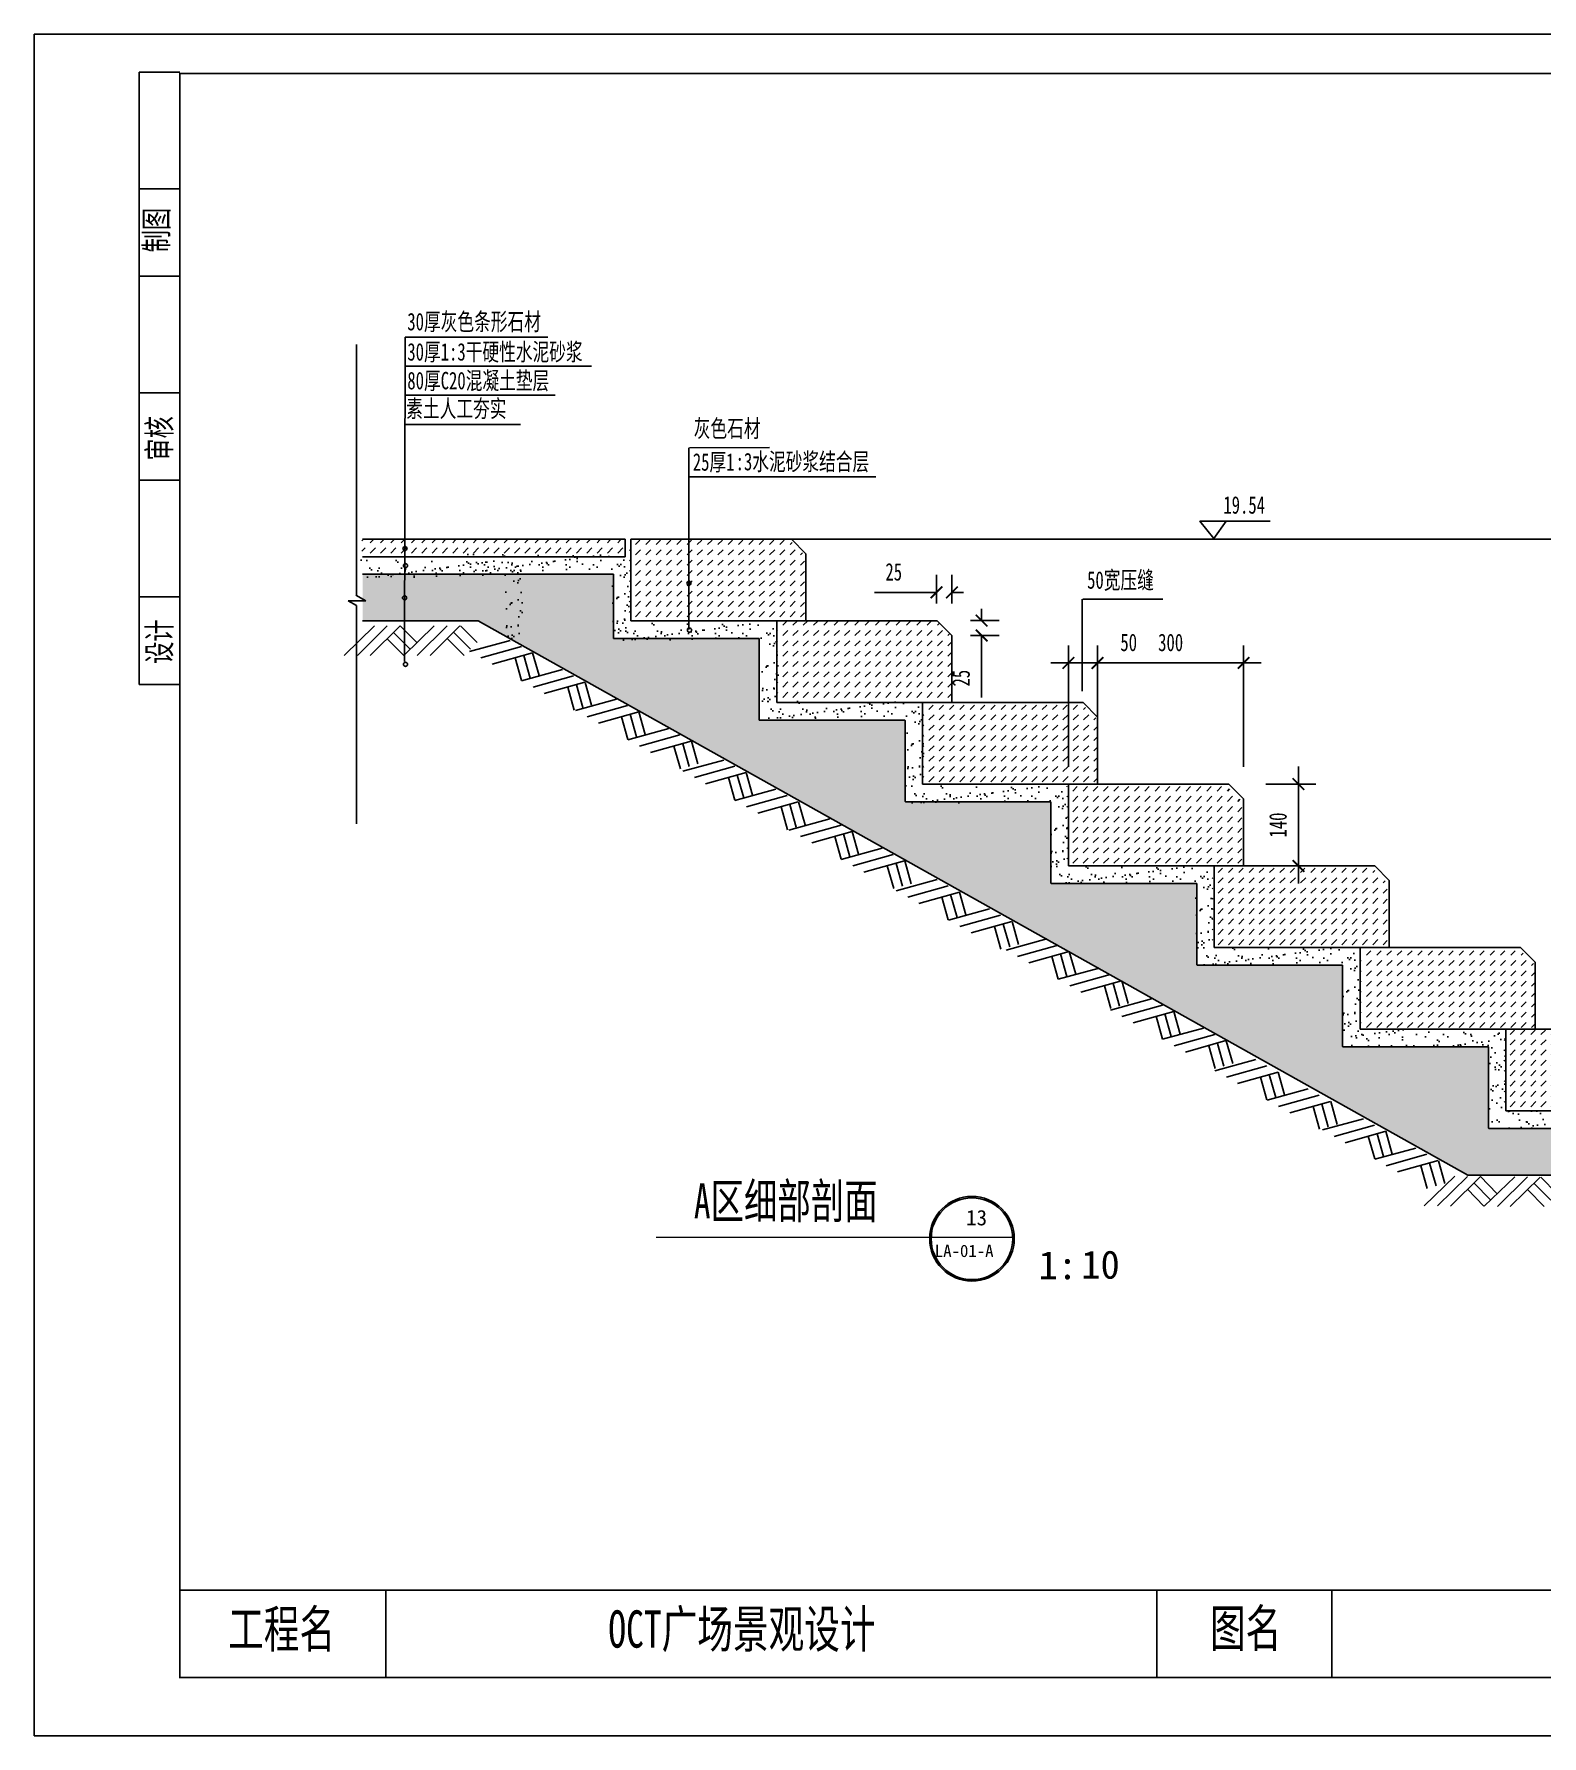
# Model space of a CAD drawing. Extents: x -2485 to 10115, y 1417 to 7253.
# Drawn here: x 1715 to 4300, y 4335 to 7253 of the extents above; entities that cross this region are included whole.
import ezdxf

# ---------------------------------------------------------------- set-up
doc = ezdxf.new("R2010")
doc.units = 0
doc.header["$MEASUREMENT"] = 0
doc.layers.get('0').update_dxf_attribs({"linetype": 'CONTINUOUS'})
doc.layers.get('DEFPOINTS').update_dxf_attribs({"linetype": 'CONTINUOUS'})
for name, color, linetype in [('LEVEL', 2, 'CONTINUOUS'), ('STAIR', 140, 'CONTINUOUS'), ('TEST', 41, 'CONTINUOUS'), ('TEXT', 41, 'CONTINUOUS'), ('TK', 1, 'CONTINUOUS')]:
    doc.layers.add(name, color=color, linetype=linetype)
doc.styles.add('HZ', font='simplex.shx', dxfattribs={"width": 0.7, "bigfont": 'hztxt.shx'})
doc.styles.add('STYLE1', font='SimSun.ttf', dxfattribs={"width": 0.7})
doc.styles.add('XREF1$0$STYLE3', font='SimSun.ttf', dxfattribs={"width": 0.7})
doc.dimstyles.new('STANDARD-1', dxfattribs={"dimscale": 0, "dimtxt": 450, "dimasz": 300, "dimexe": 300, "dimexo": 300, "dimgap": 200, "dimtad": 1, "dimdec": 0, "dimzin": 0, "dimtxsty": 'HZ', "dimcen": 300, "dimdle": 300, "dimclrd": 40, "dimclre": 40, "dimclrt": 41, "dimazin": 3, "dimtfac": 1, "dimtdec": 0, "dimtofl": 0, "dimtmove": 0, "dimatfit": 3, "dimtvp": 1.5, "dimtolj": 1, "dimtzin": 0})
pattern_1 = [(37.5, (2733.24, 6380.288), (-0.9449, 28.90236), [0, -22.8, 0, -25.5, 0, -24.375]), (7.5, (2733.24, 6380.288), (26.54665, 42.3322), [0, -12.3, 0, -20.55, 0, -7.875]), (327.5, (2714.79, 6380.288), (46.71213, 0.0849), [0, -7.5, 0, -27, 0, -35.25]), (317.5, (2714.79, 6380.288), (45.0919, 13.1651), [0, -3.75, 0, -17.7, 0, -20.25])]
pattern_2 = [(45, (2733.241, 6380.288), (2e-15, 17.67767), [12.5, -12.5])]

# ---------------------------------------------------------------- blocks, each defined once
blk = doc.blocks.new('DI')
at = {"layer": 'STAIR'}
for p, q in [((-51.9, -51), (0, 0)), ((-29.2, -51), (21.8, 0)), ((43.9, 0), (-7.2, -51)), ((73.4, -51), (124.4, 0)), ((146.5, 0), (95.4, -51)), ((21.8, -22.1), (50.4, -50.7)), ((32.8, -11.1), (61.4, -39.7)), ((72.5, -28.6), (43.9, 0)), ((50.6, -51), (102.6, 0)), ((125.2, -22.1), (153.8, -50.7)), ((136.2, -11.1), (164.8, -39.7)), ((175.8, -28.6), (147.2, 0))]:
    blk.add_line(p, q, dxfattribs=at)
blk = doc.blocks.new('_ARCHTICK')
at = {"color": 0, "linetype": 'BYBLOCK', "const_width": 0.15}
blk.add_lwpolyline([(-0.5, -0.5), (0.5, 0.5)], dxfattribs=at)
blk = doc.blocks.new('*D14')
at = {"layer": 'DEFPOINTS', "color": 0, "linetype": 'CONTINUOUS'}
for p in [(3290.2, 6246.9), (3290.2, 6221.5), (3339.4, 6221.5)]:
    blk.add_point(p, dxfattribs=at)
at = {"layer": 'TEXT', "color": 40, "linetype": 'CONTINUOUS'}
for p, q in [((3320.2, 6246.9), (3369.4, 6246.9)), ((3339.4, 6246.9), (3339.4, 6266.9)), ((3320.2, 6221.5), (3369.4, 6221.5)), ((3339.4, 6221.5), (3339.4, 6115))]:
    blk.add_line(p, q, dxfattribs=at)
at = {"layer": 'TEXT', "color": 40, "linetype": 'CONTINUOUS', "xscale": 20, "yscale": 20, "zscale": 20}
for p, rotation in [((3339.4, 6246.9), 270), ((3339.4, 6221.5), 90)]:
    blk.add_blockref('_ARCHTICK', p, dxfattribs=dict(at, rotation=rotation))
at = {"layer": 'TEXT', "color": 41, "linetype": 'CONTINUOUS', "insert": (3304.4, 6148.2), "char_height": 30, "attachment_point": 5, "rotation": 90, "style": 'XREF1$0$STYLE3'}
blk.add_mtext('\\A1;25', dxfattribs=at)
blk = doc.blocks.new('*D15')
at = {"layer": 'DEFPOINTS', "color": 0, "linetype": 'CONTINUOUS'}
for p in [(3262.1, 6295.3), (3262.1, 6246.5), (3288.6, 6246.5)]:
    blk.add_point(p, dxfattribs=at)
at = {"layer": 'TEXT', "color": 40, "linetype": 'CONTINUOUS'}
for p, q in [((3262.1, 6276.5), (3262.1, 6325.3)), ((3288.6, 6276.5), (3288.6, 6325.3)), ((3262.1, 6295.3), (3155.6, 6295.3)), ((3288.6, 6295.3), (3308.6, 6295.3))]:
    blk.add_line(p, q, dxfattribs=at)
at = {"layer": 'TEXT', "color": 40, "linetype": 'CONTINUOUS', "xscale": 20, "yscale": 20, "zscale": 20}
blk.add_blockref('_ARCHTICK', (3262.1, 6295.3), dxfattribs=at)
at = {"layer": 'TEXT', "color": 40, "linetype": 'CONTINUOUS', "xscale": 20, "yscale": 20, "zscale": 20, "rotation": 180}
blk.add_blockref('_ARCHTICK', (3288.6, 6295.3), dxfattribs=at)
at = {"layer": 'TEXT', "color": 41, "linetype": 'CONTINUOUS', "insert": (3188.8, 6330.3), "char_height": 30, "attachment_point": 5, "style": 'XREF1$0$STYLE3'}
blk.add_mtext('\\A1;25', dxfattribs=at)
blk = doc.blocks.new('*D16')
at = {"layer": 'DEFPOINTS', "color": 0, "linetype": 'CONTINUOUS'}
for p in [(3538.3, 6174.3), (3488.3, 5966.4), (3538.3, 5966.4)]:
    blk.add_point(p, dxfattribs=at)
at = {"layer": 'TEXT', "color": 40, "linetype": 'CONTINUOUS'}
for p, q in [((3488.3, 5996.4), (3488.3, 6204.3)), ((3538.3, 5996.4), (3538.3, 6204.3)), ((3458.3, 6174.3), (3538.3, 6174.3)), ((3538.3, 6174.3), (3624.9, 6174.3))]:
    blk.add_line(p, q, dxfattribs=at)
at = {"layer": 'TEXT', "color": 40, "linetype": 'CONTINUOUS', "xscale": 20, "yscale": 20, "zscale": 20, "rotation": 180}
blk.add_blockref('_ARCHTICK', (3488.3, 6174.3), dxfattribs=at)
at = {"layer": 'TEXT', "color": 40, "linetype": 'CONTINUOUS', "xscale": 20, "yscale": 20, "zscale": 20}
blk.add_blockref('_ARCHTICK', (3538.3, 6174.3), dxfattribs=at)
at = {"layer": 'TEXT', "color": 41, "linetype": 'CONTINUOUS', "insert": (3591.6, 6209.3), "char_height": 30, "attachment_point": 5, "style": 'XREF1$0$STYLE3'}
blk.add_mtext('\\A1;50', dxfattribs=at)
blk = doc.blocks.new('*D17')
at = {"layer": 'DEFPOINTS', "color": 0, "linetype": 'CONTINUOUS'}
for p in [(3788.6, 6174.3), (3538.3, 5966.4), (3788.6, 5966.2)]:
    blk.add_point(p, dxfattribs=at)
at = {"layer": 'TEXT', "color": 40, "linetype": 'CONTINUOUS'}
for p, q in [((3538.3, 5996.4), (3538.3, 6204.3)), ((3788.6, 5996.2), (3788.6, 6204.3)), ((3508.3, 6174.3), (3818.6, 6174.3))]:
    blk.add_line(p, q, dxfattribs=at)
at = {"layer": 'TEXT', "color": 40, "linetype": 'CONTINUOUS', "xscale": 20, "yscale": 20, "zscale": 20, "rotation": 180}
blk.add_blockref('_ARCHTICK', (3538.3, 6174.3), dxfattribs=at)
at = {"layer": 'TEXT', "color": 40, "linetype": 'CONTINUOUS', "xscale": 20, "yscale": 20, "zscale": 20}
blk.add_blockref('_ARCHTICK', (3788.6, 6174.3), dxfattribs=at)
at = {"layer": 'TEXT', "color": 41, "linetype": 'CONTINUOUS', "insert": (3663.5, 6209.3), "char_height": 30, "attachment_point": 5, "style": 'XREF1$0$STYLE3'}
blk.add_mtext('\\A1;300', dxfattribs=at)
blk = doc.blocks.new('*D18')
at = {"layer": 'DEFPOINTS', "color": 0, "linetype": 'CONTINUOUS'}
for p in [(3796.5, 5966.5), (3796.5, 5826.3), (3882.6, 5826.3)]:
    blk.add_point(p, dxfattribs=at)
at = {"layer": 'TEXT', "color": 40, "linetype": 'CONTINUOUS'}
for p, q in [((3882.6, 5996.5), (3882.6, 5796.3)), ((3826.5, 5966.5), (3912.6, 5966.5)), ((3826.5, 5826.3), (3912.6, 5826.3))]:
    blk.add_line(p, q, dxfattribs=at)
at = {"layer": 'TEXT', "color": 40, "linetype": 'CONTINUOUS', "xscale": 20, "yscale": 20, "zscale": 20}
for p, rotation in [((3882.6, 5966.5), 90), ((3882.6, 5826.3), 270)]:
    blk.add_blockref('_ARCHTICK', p, dxfattribs=dict(at, rotation=rotation))
at = {"layer": 'TEXT', "color": 41, "linetype": 'CONTINUOUS', "insert": (3847.6, 5896.4), "char_height": 30, "attachment_point": 5, "rotation": 90, "style": 'XREF1$0$STYLE3'}
blk.add_mtext('\\A1;140', dxfattribs=at)

msp = doc.modelspace()

# ---------------------------------------------------------------- hatches: boundary and pattern name
at = {"layer": 'STAIR'}
h = msp.add_hatch(dxfattribs=at)
h.set_pattern_fill('DASH', color=256, scale=100, angle=45, style=0)
h.set_pattern_definition(pattern_2)
h.paths.add_polyline_path([(2277, 6385.3), (2730.1, 6385.3), (2730.1, 6358), (2277, 6358)])
h = msp.add_hatch(dxfattribs=at)
h.set_pattern_fill('AR-SAND', color=256, scale=15, style=0)
h.set_pattern_definition([(37.5, (1481.418, 7054.62), (-0.9449, 28.90236), [0, -22.8, 0, -25.5, 0, -24.375]), (7.5, (1481.418, 7054.62), (26.54665, 42.3322), [0, -12.3, 0, -20.55, 0, -7.875]), (327.5, (1462.968, 7054.62), (46.71213, 0.0849), [0, -7.5, 0, -27, 0, -35.25]), (317.5, (1462.968, 7054.62), (45.0919, 13.1651), [0, -3.75, 0, -17.7, 0, -20.25])])
h.paths.add_polyline_path([(2736.5, 6360.8), (2456.5, 6360.8), (2456.5, 6331.3), (2457, 6330.8), (2706, 6330.8), (2706.5, 6330.3), (2706.5, 6220.8), (2736.5, 6220.8)])
h = msp.add_hatch(dxfattribs=at)
h.set_pattern_fill('DASH', color=256, scale=100, angle=45, style=0)
h.set_pattern_definition([(45, (2480.845, 6518.584), (2e-15, 17.67767), [12.5, -12.5])])
h.paths.add_polyline_path([(3035.9, 6359.7), (3010.9, 6384.7), (2785.9, 6384.7), (2735.9, 6384.7), (2735.9, 6244.7), (3035.9, 6244.7)])
h = msp.add_hatch(dxfattribs=at)
h.set_pattern_fill('AR-SAND', color=256, scale=15, style=0)
h.set_pattern_definition([(37.5, (1298.743, 7044.56), (-0.9449, 28.90236), [0, -22.8, 0, -25.5, 0, -24.375]), (7.5, (1298.743, 7044.56), (26.54665, 42.3322), [0, -12.3, 0, -20.55, 0, -7.875]), (327.5, (1280.293, 7044.56), (46.71213, 0.0849), [0, -7.5, 0, -27, 0, -35.25]), (317.5, (1280.293, 7044.56), (45.0919, 13.1651), [0, -3.75, 0, -17.7, 0, -20.25])])
h.paths.add_polyline_path([(2553.8, 6350.7), (2273.8, 6350.7), (2273.8, 6321.2), (2274.3, 6320.7), (2523.3, 6320.7), (2523.8, 6320.2), (2523.8, 6210.7), (2553.8, 6210.7)])
h = msp.add_hatch(dxfattribs=at)
h.set_pattern_fill('AR-CONC', color=256, scale=10, style=0)
h.set_pattern_definition([(50, (2733.24, 6380.29), (71.726, -6.2752), [7.5, -82.5]), (355, (2733.24, 6380.29), (-13.8751, 75.2192), [6, -66]), (100.4514, (2739.22, 6379.765), (57.851, 68.944), [6.374, -70.1142]), (46.184, (2733.24, 6400.29), (106.724, -16.552), [11.25, -123.75]), (96.6356, (2742.13, 6398.91), (93.4663, 97.412), [9.561, -105.1713]), (351.184, (2733.24, 6400.29), (93.466, 97.412), [9, -99]), (21, (2743.24, 6395.29), (59.6907, -40.2619), [7.5, -82.5]), (326, (2743.24, 6395.29), (24.3315, 72.515), [6, -66]), (71.4514, (2748.215, 6391.93), (84.0223, 32.253), [6.374, -70.1142]), (37.5, (2733.24, 6380.288), (1.216, 33.2894), [0, -65.2, 0, -67, 0, -66.25]), (7.5, (2733.24, 6380.288), (26.30695, 39.4412), [0, -38.2, 0, -63.7, 0, -25.25]), (327.5, (2710.94, 6380.288), (53.38224, -2.2555), [0, -25, 0, -78, 0, -103.5]), (317.5, (2700.94, 6380.29), (58.3186, 10.0105), [0, -32.5, 0, -51.8, 0, -73.5])])
h.paths.add_polyline_path([(4173.1, 5296.4), (4538.3, 5296.4), (4538.3, 5376.4), (4208.3, 5376.4), (4208.3, 5515.9), (4207.8, 5516.4), (3958.3, 5516.4), (3958.3, 5655.9), (3957.8, 5656.4), (3708.3, 5656.4), (3708.3, 5795.9), (3707.8, 5796.4), (3458.3, 5796.4), (3458.3, 5935.9), (3457.8, 5936.4), (3208.3, 5936.4), (3208.3, 6075.9), (3207.8, 6076.4), (2958.3, 6076.4), (2958.3, 6216.4), (2708.3, 6216.4), (2708.3, 6246.4), (2708.3, 6326.4), (2278.3, 6326.4), (2278.3, 6246.4), (2476.1, 6246.4)])
h = msp.add_hatch(dxfattribs=at)
h.set_pattern_fill('DASH', color=256, scale=100, angle=45, style=0)
h.set_pattern_definition(pattern_2)
h.paths.add_polyline_path([(3038.3, 6246.4), (2988.3, 6246.4), (2988.3, 6106.4), (3288.3, 6106.4), (3288.3, 6221.4), (3263.3, 6246.4)])
h = msp.add_hatch(dxfattribs=at)
h.set_pattern_fill('AR-SAND', color=256, scale=15, style=0)
h.set_pattern_definition([(37.5, (1737.45, 6936.77), (-0.9449, 28.90236), [0, -22.8, 0, -25.5, 0, -24.375]), (7.5, (1737.45, 6936.77), (26.54665, 42.3322), [0, -12.3, 0, -20.55, 0, -7.875]), (327.5, (1719, 6936.77), (46.71213, 0.0849), [0, -7.5, 0, -27, 0, -35.25]), (317.5, (1719, 6936.77), (45.0919, 13.1651), [0, -3.75, 0, -17.7, 0, -20.25])])
h.paths.add_polyline_path([(2992.6, 6242.9), (2712.6, 6242.9), (2712.6, 6213.4), (2713.1, 6212.9), (2962.1, 6212.9), (2962.6, 6212.4), (2962.6, 6102.9), (2992.6, 6102.9)])
h = msp.add_hatch(dxfattribs=at)
h.set_pattern_fill('AR-SAND', color=256, scale=15, style=0)
h.set_pattern_definition([(37.5, (1986.719, 6802.825), (-0.9449, 28.90236), [0, -22.8, 0, -25.5, 0, -24.375]), (7.5, (1986.72, 6802.825), (26.54665, 42.3322), [0, -12.3, 0, -20.55, 0, -7.875]), (327.5, (1968.269, 6802.825), (46.71213, 0.0849), [0, -7.5, 0, -27, 0, -35.25]), (317.5, (1968.27, 6802.825), (45.0919, 13.1651), [0, -3.75, 0, -17.7, 0, -20.25])])
h.paths.add_polyline_path([(3241.8, 6109), (2961.8, 6109), (2961.8, 6079.5), (2962.3, 6079), (3211.3, 6079), (3211.8, 6078.5), (3211.8, 5969), (3241.8, 5969)])
h = msp.add_hatch(dxfattribs=at)
h.set_pattern_fill('DASH', color=256, scale=100, angle=45, style=0)
h.set_pattern_definition([(45, (2983.828, 6235.664), (2e-15, 17.67767), [12.5, -12.5])])
h.paths.add_polyline_path([(3538.9, 6076.8), (3513.9, 6101.8), (3288.9, 6101.8), (3238.9, 6101.8), (3238.9, 5961.8), (3538.9, 5961.8)])
h = msp.add_hatch(dxfattribs=at)
h.set_pattern_fill('AR-SAND', color=256, scale=15, style=0)
h.set_pattern_definition([(37.5, (2232.683, 6657.667), (-0.9449, 28.90236), [0, -22.8, 0, -25.5, 0, -24.375]), (7.5, (2232.683, 6657.667), (26.54665, 42.3322), [0, -12.3, 0, -20.55, 0, -7.875]), (327.5, (2214.233, 6657.667), (46.71213, 0.0849), [0, -7.5, 0, -27, 0, -35.25]), (317.5, (2214.233, 6657.667), (45.0919, 13.1651), [0, -3.75, 0, -17.7, 0, -20.25])])
h.paths.add_polyline_path([(3487.8, 5963.8), (3207.8, 5963.8), (3207.8, 5934.3), (3208.3, 5933.8), (3457.3, 5933.8), (3457.8, 5933.3), (3457.8, 5823.8), (3487.8, 5823.8)])
h = msp.add_hatch(dxfattribs=at)
h.set_pattern_fill('DASH', color=256, scale=100, angle=45, style=0)
h.set_pattern_definition([(45, (3230.429, 6096.016), (2e-15, 17.67767), [12.5, -12.5])])
h.paths.add_polyline_path([(3785.5, 5937.2), (3760.5, 5962.2), (3535.5, 5962.2), (3485.5, 5962.2), (3485.5, 5822.2), (3785.5, 5822.2)])
h = msp.add_hatch(dxfattribs=at)
h.set_pattern_fill('AR-SAND', color=256, scale=15, style=0)
h.set_pattern_definition([(37.5, (2481.524, 6519.696), (-0.9449, 28.90236), [0, -22.8, 0, -25.5, 0, -24.375]), (7.5, (2481.524, 6519.696), (26.54665, 42.3322), [0, -12.3, 0, -20.55, 0, -7.875]), (327.5, (2463.074, 6519.696), (46.71213, 0.0849), [0, -7.5, 0, -27, 0, -35.25]), (317.5, (2463.074, 6519.696), (45.0919, 13.1651), [0, -3.75, 0, -17.7, 0, -20.25])])
h.paths.add_polyline_path([(3736.6, 5825.8), (3456.6, 5825.8), (3456.6, 5796.3), (3457.1, 5795.8), (3706.1, 5795.8), (3706.6, 5795.3), (3706.6, 5685.8), (3736.6, 5685.8)])
h = msp.add_hatch(dxfattribs=at)
h.set_pattern_fill('DASH', color=256, scale=100, angle=45, style=0)
h.set_pattern_definition([(45, (3479.655, 5956.368), (2e-15, 17.67767), [12.5, -12.5])])
h.paths.add_polyline_path([(4034.8, 5797.5), (4009.8, 5822.5), (3784.8, 5822.5), (3734.8, 5822.5), (3734.8, 5682.5), (4034.8, 5682.5)])
h = msp.add_hatch(dxfattribs=at)
h.set_pattern_fill('AR-SAND', color=256, scale=15, style=0)
h.set_pattern_definition(pattern_1)
h.paths.add_polyline_path([(3988.3, 5686.4), (3708.3, 5686.4), (3708.3, 5656.9), (3708.8, 5656.4), (3957.8, 5656.4), (3958.3, 5655.9), (3958.3, 5546.4), (3988.3, 5546.4)])
h = msp.add_hatch(dxfattribs=at)
h.set_pattern_fill('DASH', color=256, scale=100, angle=45, style=0)
h.set_pattern_definition([(45, (3733.86, 5814.456), (2e-15, 17.67767), [12.5, -12.5])])
h.paths.add_polyline_path([(4289, 5655.6), (4264, 5680.6), (4039, 5680.6), (3989, 5680.6), (3989, 5540.6), (4289, 5540.6)])
h = msp.add_hatch(dxfattribs=at)
h.set_pattern_fill('AR-SAND', color=256, scale=15, style=0)
h.set_pattern_definition(pattern_1)
h.paths.add_polyline_path([(4238.3, 5546.4), (3958.3, 5546.4), (3958.3, 5516.9), (3958.8, 5516.4), (4208.3, 5516.4), (4208.3, 5406.4), (4238.3, 5406.4)])
h.paths.add_polyline_path([(4538.3, 5406.4), (4208.3, 5406.4), (4208.3, 5376.9), (4208.8, 5376.4), (4538.3, 5376.4)])
h = msp.add_hatch(dxfattribs=at)
h.set_pattern_fill('DASH', color=256, scale=100, angle=45, style=0)
h.set_pattern_definition([(45, (3980.193, 5678.692), (2e-15, 17.67767), [12.5, -12.5])])
h.paths.add_polyline_path([(4535.3, 5519.8), (4510.3, 5544.8), (4285.3, 5544.8), (4235.3, 5544.8), (4235.3, 5404.8), (4535.3, 5404.8)])
at = {"layer": 'TEXT', "linetype": 'CONTINUOUS'}
h = msp.add_hatch(color=256, dxfattribs=at)
edge = h.paths.add_edge_path()
edge.add_arc((3322.9, 5187.2), 72.5, 0, 360)
edge = h.paths.add_edge_path(flags=16)
edge.add_arc((3322.9, 5187.2), 70, 0, 360)

# ---------------------------------------------------------------- linework, layer by layer
at = {"color": 40, "linetype": 'BYBLOCK'}
msp.add_line((3758.6, 6417.3), (3834, 6417.3), dxfattribs=at)
for p, q in [((2728.3, 6386.4), (2728.3, 6356.4)), ((2738.3, 6386.4), (3013.3, 6386.4)), ((2738.3, 6386.4), (2738.3, 6246.4)), ((3038.3, 6361.4), (3038.3, 6246.4)), ((2476.1, 6246.4), (2278.3, 6246.4)), ((2738.3, 6246.4), (3038.3, 6246.4)), ((2988.3, 6246.4), (2988.3, 6106.4)), ((3263.3, 6246.4), (3038.3, 6246.4)), ((2988.3, 6106.4), (3288.3, 6106.4)), ((3738.3, 5686.4), (4038.3, 5686.4))]:
    msp.add_line(p, q)
msp.add_lwpolyline([(3758.6, 6417.3), (3713.8, 6417.3), (3737.3, 6387.5)], close=True, dxfattribs=at)
at = {"layer": 'LEVEL'}
for p, q in [((2728.3, 6386.4), (2278.3, 6386.4)), ((2728.3, 6386.4), (2728.3, 6356.4)), ((3013.3, 6386.4), (2738.3, 6386.4)), ((2738.3, 6386.4), (2738.3, 6246.4)), ((3013.3, 6386.4), (3038.3, 6361.4)), ((3013.3, 6386.4), (4538.3, 6386.4)), ((3038.3, 6361.4), (3013.3, 6386.4)), ((3038.3, 6246.4), (3038.3, 6361.4)), ((2728.3, 6356.4), (2278.3, 6356.4)), ((2708.3, 6326.4), (2278.3, 6326.4)), ((2708.3, 6326.4), (2708.3, 6246.4)), ((2278.3, 6246.4), (2476.1, 6246.4)), ((2476.1, 6246.4), (4173.1, 5296.4)), ((2708.3, 6246.4), (2708.3, 6216.4)), ((2738.3, 6246.4), (3038.3, 6246.4)), ((3038.3, 6246.4), (2988.3, 6246.4)), ((2988.3, 6246.4), (2988.3, 6106.4)), ((3263.3, 6246.4), (3038.3, 6246.4)), ((3263.3, 6246.4), (3288.3, 6221.4)), ((3288.3, 6221.4), (3263.3, 6246.4)), ((2708.3, 6216.4), (2958.3, 6216.4)), ((2958.3, 6216.4), (2958.3, 6076.4)), ((3288.3, 6106.4), (3288.3, 6221.4)), ((3288.3, 6106.4), (3288.3, 6221.4)), ((2988.3, 6106.4), (3288.3, 6106.4)), ((3238.3, 6106.4), (3238.3, 5966.4)), ((3288.3, 6106.4), (3238.3, 6106.4)), ((3238.3, 6106.4), (3238.3, 5966.4)), ((3513.3, 6106.4), (3288.3, 6106.4)), ((3513.3, 6106.4), (3288.3, 6106.4)), ((3513.3, 6106.4), (3538.3, 6081.4)), ((3538.3, 6081.4), (3513.3, 6106.4)), ((2958.3, 6076.4), (3207.8, 6076.4)), ((3207.8, 6076.4), (3208.3, 6075.9)), ((3208.3, 6075.9), (3208.3, 5936.9)), ((3538.3, 5966.4), (3538.3, 6081.4)), ((3538.3, 5966.4), (3538.3, 6081.4)), ((3238.3, 5966.4), (3538.3, 5966.4)), ((3238.3, 5966.4), (3538.3, 5966.4)), ((3488.3, 5966.4), (3488.3, 5826.4)), ((3538.3, 5966.4), (3488.3, 5966.4)), ((3488.3, 5966.4), (3488.3, 5826.4)), ((3763.3, 5966.4), (3538.3, 5966.4)), ((3763.3, 5966.4), (3538.3, 5966.4)), ((3208.3, 5936.9), (3208.8, 5936.4)), ((3208.8, 5936.4), (3458.3, 5936.4)), ((3457.8, 5936.4), (3458.3, 5935.9)), ((3458.3, 5936.4), (3458.3, 5796.9)), ((3488.3, 5826.4), (3788.3, 5826.4)), ((3488.3, 5826.4), (3788.3, 5826.4)), ((4013.3, 5826.4), (3788.3, 5826.4)), ((4013.3, 5826.4), (3788.3, 5826.4)), ((4013.3, 5826.4), (4038.3, 5801.4)), ((4038.3, 5801.4), (4013.3, 5826.4)), ((3458.3, 5796.9), (3458.8, 5796.4)), ((3458.8, 5796.4), (3707.8, 5796.4)), ((4038.3, 5686.4), (4038.3, 5801.4)), ((4038.3, 5686.4), (4038.3, 5801.4)), ((3738.3, 5686.4), (4038.3, 5686.4)), ((4038.3, 5686.4), (3988.3, 5686.4)), ((4263.3, 5686.4), (4038.3, 5686.4)), ((4263.3, 5686.4), (4038.3, 5686.4)), ((4263.3, 5686.4), (4288.3, 5661.4)), ((4288.3, 5661.4), (4263.3, 5686.4)), ((4288.3, 5546.4), (4288.3, 5661.4)), ((4288.3, 5546.4), (4288.3, 5661.4)), ((3988.3, 5546.4), (4288.3, 5546.4)), ((3988.3, 5546.4), (4288.3, 5546.4)), ((4238.3, 5546.4), (4238.3, 5406.4)), ((4513.3, 5546.4), (4288.3, 5546.4)), ((3958.8, 5516.4), (4207.8, 5516.4)), ((4207.8, 5516.4), (4208.3, 5515.9)), ((4208.3, 5515.9), (4208.3, 5376.9)), ((4238.3, 5406.4), (4538.3, 5406.4)), ((4208.3, 5376.9), (4208.8, 5376.4)), ((4208.8, 5376.4), (4538.3, 5376.4)), ((4173.1, 5296.4), (4538.3, 5296.4))]:
    msp.add_line(p, q, dxfattribs=at)
at = {"layer": 'LEVEL', "color": 2}
for p, q in [((3763.3, 5966.4), (3788.3, 5941.4)), ((3788.3, 5941.4), (3763.3, 5966.4)), ((3788.3, 5826.4), (3788.3, 5941.4)), ((3788.3, 5826.4), (3788.3, 5941.4)), ((3738.3, 5826.4), (3738.3, 5686.4)), ((3788.3, 5826.4), (3738.3, 5826.4)), ((3738.3, 5826.4), (3738.3, 5686.4)), ((3707.8, 5796.4), (3708.3, 5795.9)), ((3708.3, 5795.9), (3708.3, 5656.9)), ((3988.3, 5686.4), (3988.3, 5546.4)), ((3988.3, 5686.4), (3988.3, 5546.4)), ((3708.3, 5656.9), (3708.8, 5656.4)), ((3708.8, 5656.4), (3957.8, 5656.4)), ((3957.8, 5656.4), (3958.3, 5655.9)), ((3958.3, 5655.9), (3958.3, 5516.9)), ((3958.3, 5516.9), (3958.8, 5516.4))]:
    msp.add_line(p, q, dxfattribs=at)
at = {"layer": 'STAIR', "linetype": 'CONTINUOUS'}
for p, q in [((2267.7, 6720.3), (2267.7, 6290.3)), ((2253.4, 6280.8), (2267.7, 6272.7)), ((2267.7, 6280.8), (2253.4, 6280.8)), ((2284, 6280.8), (2266.9, 6290.7)), ((2267.7, 6280.8), (2284, 6280.8)), ((2267.7, 6272.7), (2267.7, 5898.3))]:
    msp.add_line(p, q, dxfattribs=at)
at = {"layer": 'TEST'}
for p, q in [((2837.5, 6543.3), (2837.5, 6231.7)), ((3512, 6283.5), (3512, 6126.1))]:
    msp.add_line(p, q, dxfattribs=at)
at = {"layer": 'TEXT', "linetype": 'CONTINUOUS'}
for p, q in [((2350.3, 6176.7), (2351.2, 6733.1)), ((2351.2, 6733.1), (2595.8, 6733.1)), ((2351.2, 6683.1), (2670.7, 6683.1)), ((2351.4, 6633.1), (2608.5, 6633.1)), ((2351.4, 6583.1), (2549.1, 6583.1)), ((2838.7, 6543.3), (2975.9, 6543.6)), ((2838.6, 6493.3), (3158.1, 6493.3)), ((3513.1, 6283.5), (3650.4, 6283.7))]:
    msp.add_line(p, q, dxfattribs=at)
at = {"layer": 'TEXT', "linetype": 'CONTINUOUS', "const_width": 2.5}
msp.add_lwpolyline([(2781, 5189.5), (3392.9, 5189.5)], dxfattribs=at)
at = {"layer": 'TEXT', "linetype": 'CONTINUOUS'}
for centre, radius in [((2351, 6370.5), 3.55), ((2351.8, 6341.2), 3.55), ((2837.8, 6311.1), 3.55), ((2350.2, 6285.9), 3.55), ((2838.6, 6230.6), 3.55), ((2351.8, 6172), 3.55), ((3322.9, 5187.2), 72.5), ((3322.9, 5187.2), 70)]:
    msp.add_circle(centre, radius, dxfattribs=at)
at = {"layer": 'TK', "linetype": 'CONTINUOUS'}
for p, q in [((1715, 4334.7), (1715, 7252.5)), ((5915, 7252.5), (1715, 7252.5)), ((1895, 6137.4), (1895, 7187.4)), ((1964.9, 7187.4), (1895, 7187.4)), ((1965, 4434.7), (1965, 7184.7)), ((1965, 7184.7), (5815, 7184.7)), ((1964.9, 6987.4), (1895, 6987.4)), ((1964.9, 6837.4), (1895, 6837.4)), ((1964.9, 6637.4), (1895, 6637.4)), ((1964.9, 6487.4), (1895, 6487.4)), ((1964.9, 6287.4), (1895, 6287.4)), ((1964.9, 6137.4), (1895, 6137.4)), ((2318, 4584.7), (2318, 4434.7)), ((3640, 4434.7), (3640, 4584.7)), ((3940, 4434.7), (3940, 4584.7)), ((5815, 4434.7), (1965, 4434.7)), ((5915, 4334.7), (1715, 4334.7))]:
    msp.add_line(p, q, dxfattribs=at)
at = {"layer": 'TK', "linetype": 'CONTINUOUS', "const_width": 2.5}
for points in [[(1965, 7184.7), (1965, 4434.7), (5815, 4434.7), (5815, 7184.7), (1965, 7184.7)], [(1965, 4584.7), (5815, 4584.7)]]:
    msp.add_lwpolyline(points, dxfattribs=at)

# ---------------------------------------------------------------- block references
at = {"layer": 'STAIR'}
msp.add_blockref('DI', (2298.6, 6237.8), dxfattribs=at)
for p, rotation in [((2531.5, 6213), 330.7244026508898), ((2713.6, 6112), 330.7244026508898), ((2897.4, 6007.9), 330.7244026508898), ((3079.4, 5906.8), 330.7244026508898), ((3263.2, 5802.8), 330.7244026508898), ((3451.5, 5701.2), 330.7244026508898), ((3630.5, 5598.4), 330.7244026508898), ((3809.5, 5494.2), 330.7244026508898), ((3994.1, 5392.8), 330.7244026508898), ((4150.7, 5294.2), 359.5167447471983)]:
    msp.add_blockref('DI', p, dxfattribs=dict(at, rotation=rotation))

# ---------------------------------------------------------------- texts
at = {"color": 41, "linetype": 'BYBLOCK', "insert": (3789.6, 6445), "char_height": 30, "attachment_point": 5, "style": 'XREF1$0$STYLE3'}
msp.add_mtext('19.54', dxfattribs=at)
at = {"layer": 'TEXT', "linetype": 'CONTINUOUS', "style": 'STYLE1', "width": 0.7}
for s, p in [('制图', (1944.6, 6878.2)), ('审核', (1949.8, 6521.1)), ('设计', (1949.8, 6172.7))]:
    msp.add_text(s, height=40, rotation=90, dxfattribs=at).set_placement(p)
for s, height, p in [('30厚灰色条形石材', 30, (2354.9, 6744.5)), ('30厚1:3干硬性水泥砂浆', 30, (2354.9, 6692.7)), ('80厚C20混凝土垫层', 30, (2354.9, 6643.4)), ('素土人工夯实', 30, (2353.1, 6595.5)), ('灰色石材', 30, (2845.9, 6561.4)), ('25厚1', 30, (2844.3, 6503.8)), (':3水泥砂浆结合层', 30, (2917.7, 6504.5)), ('50宽压缝', 30, (3520.3, 6301.5)), ('A区细部剖面', 60, (2846.2, 5221.9))]:
    msp.add_text(s, height=height, dxfattribs=at).set_placement(p)
at = {"layer": 'TEXT', "linetype": 'CONTINUOUS'}
for s, height, p in [('13', 26.44, (3312.8, 5210.1)), ('LA-01-A', 21.15, (3259.2, 5155.8)), ('1:', 48.39, (3437.2, 5117.7)), ('10', 48.39, (3510.4, 5118.7))]:
    msp.add_text(s, height=height, dxfattribs=at).set_placement(p)
at = {"layer": 'TK', "linetype": 'CONTINUOUS', "style": 'STYLE1', "width": 0.7}
for s, p in [('工程名', (2047.8, 4486.1)), ('OCT广场景观设计', (2699.5, 4486.1)), ('图名', (3730.9, 4487.3))]:
    msp.add_text(s, height=64, dxfattribs=at).set_placement(p)

# ---------------------------------------------------------------- dimensions: what is measured, and where the dimension line sits
at = {"layer": 'TEXT', "linetype": 'CONTINUOUS'}
for base, p1, p2, text, picture, middle in [((3262.1, 6295.3), (3288.6, 6246.5), (3262.1, 6246.5), '25', '*D15', (3188.8, 6330.3)), ((3788.6, 6174.3), (3538.3, 5966.4), (3788.6, 5966.2), '300', '*D17', (3663.5, 6209.3))]:
    dim = msp.add_linear_dim(base=base, p1=p1, p2=p2, text=text, dimstyle='STANDARD-1', override={"dimscale": 1, "dimtxt": 30, "dimasz": 20, "dimexe": 30, "dimexo": 30, "dimgap": 20, "dimtxsty": 'XREF1$0$STYLE3', "dimblk1": 'ARCHTICK', "dimblk2": 'ARCHTICK', "dimsah": 1, "dimcen": 30, "dimdle": 30}, dxfattribs=at)
    dim.commit()
    dim.dimension.update_dxf_attribs({"geometry": picture, "text_midpoint": middle})
dim = msp.add_linear_dim(base=(3339.4, 6221.5), p1=(3290.2, 6246.9), p2=(3290.2, 6221.5), angle=90, text='25', dimstyle='STANDARD-1', override={"dimscale": 1, "dimtxt": 30, "dimasz": 20, "dimexe": 30, "dimexo": 30, "dimgap": 20, "dimtxsty": 'XREF1$0$STYLE3', "dimblk1": 'ARCHTICK', "dimblk2": 'ARCHTICK', "dimsah": 1, "dimcen": 30, "dimdle": 30}, dxfattribs=at)
dim.commit()
dim.dimension.update_dxf_attribs({"geometry": '*D14', "text_midpoint": (3304.4, 6148.2)})
dim = msp.add_linear_dim(base=(3538.3, 6174.3), p1=(3488.3, 5966.4), p2=(3538.3, 5966.4), dimstyle='STANDARD-1', override={"dimscale": 1, "dimtxt": 30, "dimasz": 20, "dimexe": 30, "dimexo": 30, "dimgap": 20, "dimtxsty": 'XREF1$0$STYLE3', "dimblk1": 'ARCHTICK', "dimblk2": 'ARCHTICK', "dimsah": 1, "dimcen": 30, "dimdle": 30}, dxfattribs=at)
dim.commit()
dim.dimension.update_dxf_attribs({"geometry": '*D16', "text_midpoint": (3591.6, 6209.3)})
dim = msp.add_linear_dim(base=(3882.6, 5826.3), p1=(3796.5, 5966.5), p2=(3796.5, 5826.3), angle=90, dimstyle='STANDARD-1', override={"dimscale": 1, "dimtxt": 30, "dimasz": 20, "dimexe": 30, "dimexo": 30, "dimgap": 20, "dimtxsty": 'XREF1$0$STYLE3', "dimblk1": 'ARCHTICK', "dimblk2": 'ARCHTICK', "dimsah": 1, "dimcen": 30, "dimdle": 30}, dxfattribs=at)
dim.commit()
dim.dimension.update_dxf_attribs({"geometry": '*D18', "text_midpoint": (3847.6, 5896.4)})

doc.saveas('drawing.dxf')
